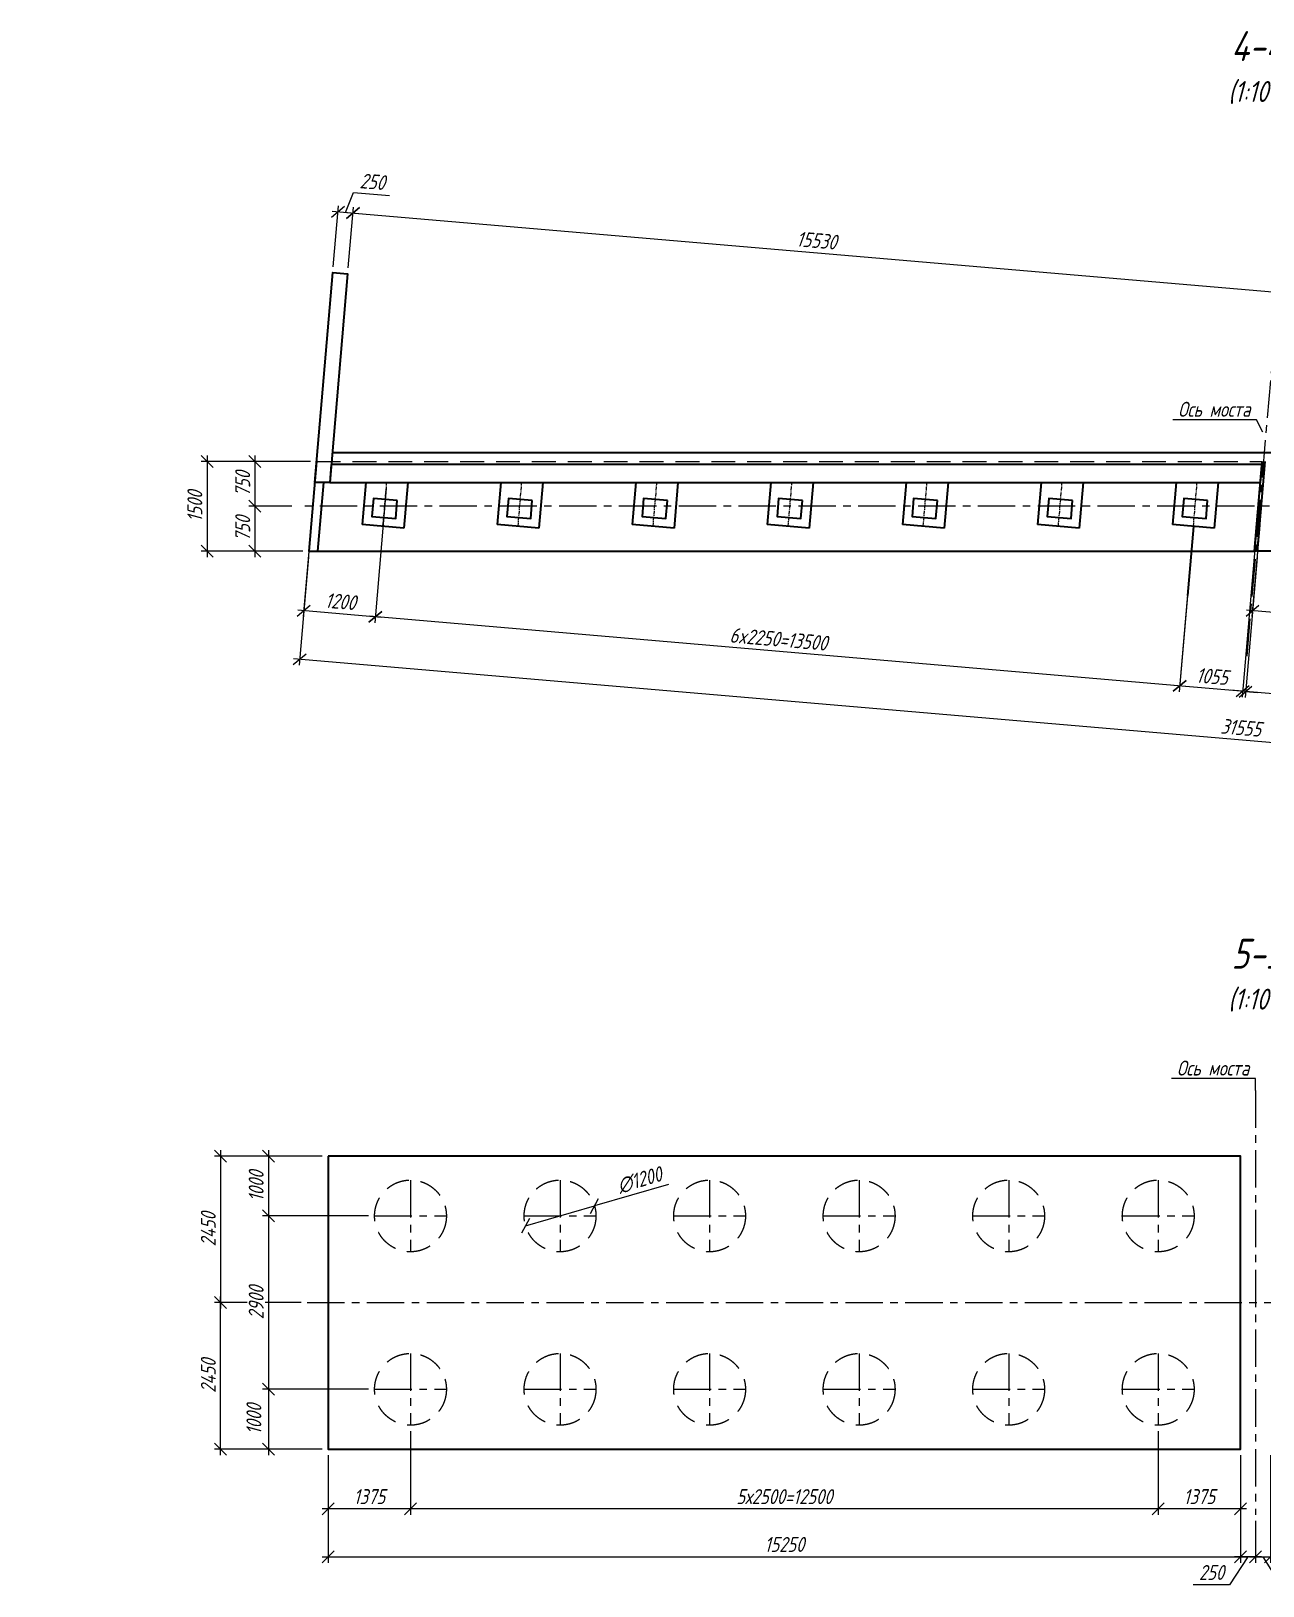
# Model space of a CAD drawing. Header units: millimetres. Extents: x 265754 to 14267433, y -6145605 to 2433772.
# Drawn here: x 7143272 to 7163864, y 786650 to 812656 of the extents above; entities that cross this region are included whole.
import ezdxf
from ezdxf import colors
from ezdxf.entities.mleader import LeaderData, LeaderLine
from ezdxf.math import Vec2, Vec3

# ---------------------------------------------------------------- set-up
doc = ezdxf.new("R2010")
doc.units = ezdxf.units.MM
doc.linetypes.add('осевая', pattern=[2, 1.25, -0.25, 0.25, -0.25])
doc.linetypes.add('Штриховая', pattern=[3, 2, -1])
for name, color, linetype, lineweight in [('1-Бетон', 106, 'Continuous', 35), ('ИС_Выноски', 3, 'Continuous', 18), ('ИС_Невид', 4, 'Штриховая', 18), ('ИС_ОПОР_Тон', 3, 'Continuous', 18), ('ИС_Основная', 7, 'Continuous', 35), ('ИС_Ось', 3, 'осевая', 18), ('ИС_Размер', 3, 'Continuous', 18), ('ИС_ТаБл', 5, 'Continuous', 35)]:
    doc.layers.add(name, color=color, linetype=linetype, lineweight=lineweight)
doc.styles.add('0', font='isocpeur.ttf', dxfattribs={"width": 0.8, "oblique": 15})
doc.styles.add('ISOCPEUR', font='isocpeur.ttf', dxfattribs={"width": 0.8, "oblique": 15, "height": 2.5})
doc.styles.add('М150', font='isocpeur.ttf', dxfattribs={"width": 0.8, "oblique": 15, "height": 375})
doc.dimstyles.new('М100', dxfattribs={"dimscale": 100, "dimtxt": 2.5, "dimasz": 2, "dimexe": 1, "dimexo": 1, "dimgap": 0.8, "dimtad": 1, "dimdec": 0, "dimzin": 0, "dimdsep": 46, "dimtxsty": '0', "dimblk": 'OBLIQUE', "dimcen": 0.09, "dimdle": 1, "dimclrd": 256, "dimclre": 256, "dimclrt": 256, "dimadec": 4, "dimazin": 0, "dimtfac": 1, "dimtdec": 0, "dimtmove": 1, "dimatfit": 2, "dimfxl": 1, "dimtolj": 1, "dimtzin": 0, "dimlwd": -1, "dimarcsym": 0})

# ---------------------------------------------------------------- blocks, each defined once
blk = doc.blocks.new('_OBLIQUE')
at = {"color": 0, "linetype": 'ByBlock', "lineweight": -2}
blk.add_line((0.5, 0.5), (-0.5, -0.5), dxfattribs=at)
blk = doc.blocks.new('*D1835')
at = {"layer": 'Defpoints', "color": 0, "transparency": 16777216}
for p in [(7148239, 793838), (7147239, 792838), (7149014, 792838)]:
    blk.add_point(p, dxfattribs=at)
at = {"layer": 'ИС_Размер', "lineweight": -2, "transparency": 16777216}
for p, q in [((7148139, 793838), (7147139, 793838)), ((7148914, 792838), (7147139, 792838))]:
    blk.add_line(p, q, dxfattribs=at)
at = {"layer": 'ИС_Размер', "transparency": 16777216}
blk.add_line((7147239, 793938), (7147239, 792738), dxfattribs=at)
at = {"layer": 'ИС_Размер', "transparency": 16777216, "xscale": 200, "yscale": 200, "zscale": 200}
for p, rotation in [((7147239, 793838), 90), ((7147239, 792838), 270)]:
    blk.add_blockref('_OBLIQUE', p, dxfattribs=dict(at, rotation=rotation))
at = {"layer": 'ИС_Размер', "transparency": 16777216, "insert": (7147034, 793338), "char_height": 250, "attachment_point": 5, "rotation": 90, "style": '0'}
blk.add_mtext('\\A1;1000', dxfattribs=at)
blk = doc.blocks.new('*D1836')
at = {"layer": 'Defpoints', "color": 0, "transparency": 16777216}
for p in [(7148239, 793838), (7146439, 791388), (7147886, 791388)]:
    blk.add_point(p, dxfattribs=at)
at = {"layer": 'ИС_Размер', "lineweight": -2, "transparency": 16777216}
for p, q in [((7148139, 793838), (7146339, 793838)), ((7147786, 791388), (7146339, 791388))]:
    blk.add_line(p, q, dxfattribs=at)
at = {"layer": 'ИС_Размер', "transparency": 16777216}
blk.add_line((7146439, 793938), (7146439, 791288), dxfattribs=at)
at = {"layer": 'ИС_Размер', "transparency": 16777216, "xscale": 200, "yscale": 200, "zscale": 200}
for p, rotation in [((7146439, 793838), 90), ((7146439, 791388), 270)]:
    blk.add_blockref('_OBLIQUE', p, dxfattribs=dict(at, rotation=rotation))
at = {"layer": 'ИС_Размер', "transparency": 16777216, "insert": (7146234, 792613), "char_height": 250, "attachment_point": 5, "rotation": 90, "style": '0'}
blk.add_mtext('\\A1;2450', dxfattribs=at)
blk = doc.blocks.new('*D1837')
at = {"layer": 'Defpoints', "color": 0, "transparency": 16777216}
for p in [(7149014, 792838), (7147239, 789938), (7149014, 789938)]:
    blk.add_point(p, dxfattribs=at)
at = {"layer": 'ИС_Размер', "lineweight": -2, "transparency": 16777216}
for p, q in [((7148914, 792838), (7147139, 792838)), ((7148914, 789938), (7147139, 789938))]:
    blk.add_line(p, q, dxfattribs=at)
at = {"layer": 'ИС_Размер', "transparency": 16777216}
blk.add_line((7147239, 792938), (7147239, 789838), dxfattribs=at)
at = {"layer": 'ИС_Размер', "transparency": 16777216, "xscale": 200, "yscale": 200, "zscale": 200}
for p, rotation in [((7147239, 792838), 90), ((7147239, 789938), 270)]:
    blk.add_blockref('_OBLIQUE', p, dxfattribs=dict(at, rotation=rotation))
at = {"layer": 'ИС_Размер', "transparency": 16777216, "insert": (7147034, 791388), "char_height": 250, "attachment_point": 5, "rotation": 90, "style": '0', "bg_fill": 3, "box_fill_scale": 1.1, "bg_fill_color": 256, "bg_fill_true_color": 13158600, "bg_fill_transparency": 0}
blk.add_mtext('\\A1;2900', dxfattribs=at)
blk = doc.blocks.new('*D1838')
at = {"layer": 'Defpoints', "color": 0, "transparency": 16777216}
for p in [(7149014, 789938), (7147239, 788938), (7148239, 788938)]:
    blk.add_point(p, dxfattribs=at)
at = {"layer": 'ИС_Размер', "lineweight": -2, "transparency": 16777216}
for p, q in [((7148914, 789938), (7147139, 789938)), ((7148139, 788938), (7147139, 788938))]:
    blk.add_line(p, q, dxfattribs=at)
at = {"layer": 'ИС_Размер', "transparency": 16777216}
blk.add_line((7147239, 790038), (7147239, 788838), dxfattribs=at)
at = {"layer": 'ИС_Размер', "transparency": 16777216, "xscale": 200, "yscale": 200, "zscale": 200}
for p, rotation in [((7147239, 789938), 90), ((7147239, 788938), 270)]:
    blk.add_blockref('_OBLIQUE', p, dxfattribs=dict(at, rotation=rotation))
at = {"layer": 'ИС_Размер', "transparency": 16777216, "insert": (7146996, 789438), "char_height": 250, "attachment_point": 5, "rotation": 90, "style": '0'}
blk.add_mtext('\\A1;1000', dxfattribs=at)
blk = doc.blocks.new('*D1839')
at = {"layer": 'Defpoints', "color": 0, "transparency": 16777216}
for p in [(7162114, 789338), (7163489, 788938), (7162114, 787938)]:
    blk.add_point(p, dxfattribs=at)
at = {"layer": 'ИС_Размер', "lineweight": -2, "transparency": 16777216}
for p, q in [((7162114, 789238), (7162114, 787838)), ((7163489, 788838), (7163489, 787838))]:
    blk.add_line(p, q, dxfattribs=at)
at = {"layer": 'ИС_Размер', "transparency": 16777216}
blk.add_line((7163589, 787938), (7162014, 787938), dxfattribs=at)
at = {"layer": 'ИС_Размер', "transparency": 16777216, "xscale": 200, "yscale": 200, "zscale": 200, "rotation": 180}
blk.add_blockref('_OBLIQUE', (7162114, 787938), dxfattribs=at)
at = {"layer": 'ИС_Размер', "transparency": 16777216, "xscale": 200, "yscale": 200, "zscale": 200}
blk.add_blockref('_OBLIQUE', (7163489, 787938), dxfattribs=at)
at = {"layer": 'ИС_Размер', "transparency": 16777216, "insert": (7162801, 788143), "char_height": 250, "attachment_point": 5, "style": '0'}
blk.add_mtext('\\A1;1375', dxfattribs=at)
blk = doc.blocks.new('*D1840')
at = {"layer": 'Defpoints', "color": 0, "transparency": 16777216}
for p in [(7149614, 789338), (7148239, 788938), (7148239, 787938)]:
    blk.add_point(p, dxfattribs=at)
at = {"layer": 'ИС_Размер', "lineweight": -2, "transparency": 16777216}
for p, q in [((7149614, 789238), (7149614, 787838)), ((7148239, 788838), (7148239, 787838))]:
    blk.add_line(p, q, dxfattribs=at)
at = {"layer": 'ИС_Размер', "transparency": 16777216}
blk.add_line((7149714, 787938), (7148139, 787938), dxfattribs=at)
at = {"layer": 'ИС_Размер', "transparency": 16777216, "xscale": 200, "yscale": 200, "zscale": 200, "rotation": 180}
blk.add_blockref('_OBLIQUE', (7148239, 787938), dxfattribs=at)
at = {"layer": 'ИС_Размер', "transparency": 16777216, "xscale": 200, "yscale": 200, "zscale": 200}
blk.add_blockref('_OBLIQUE', (7149614, 787938), dxfattribs=at)
at = {"layer": 'ИС_Размер', "transparency": 16777216, "insert": (7148926, 788143), "char_height": 250, "attachment_point": 5, "style": '0'}
blk.add_mtext('\\A1;1375', dxfattribs=at)
blk = doc.blocks.new('*D1841')
at = {"layer": 'Defpoints', "color": 0, "transparency": 16777216}
for p in [(7149614, 789338), (7162114, 789338), (7149614, 787938)]:
    blk.add_point(p, dxfattribs=at)
at = {"layer": 'ИС_Размер', "lineweight": -2, "transparency": 16777216}
for p, q in [((7149614, 789238), (7149614, 787838)), ((7162114, 789238), (7162114, 787838))]:
    blk.add_line(p, q, dxfattribs=at)
at = {"layer": 'ИС_Размер', "transparency": 16777216}
blk.add_line((7162214, 787938), (7149514, 787938), dxfattribs=at)
at = {"layer": 'ИС_Размер', "transparency": 16777216, "xscale": 200, "yscale": 200, "zscale": 200, "rotation": 180}
blk.add_blockref('_OBLIQUE', (7149614, 787938), dxfattribs=at)
at = {"layer": 'ИС_Размер', "transparency": 16777216, "xscale": 200, "yscale": 200, "zscale": 200}
blk.add_blockref('_OBLIQUE', (7162114, 787938), dxfattribs=at)
at = {"layer": 'ИС_Размер', "transparency": 16777216, "insert": (7155864, 788143), "char_height": 250, "width": 1839.25, "attachment_point": 5, "style": '0'}
blk.add_mtext('\\A1;5х2500=12500', dxfattribs=at)
blk = doc.blocks.new('*D1842')
at = {"layer": 'Defpoints', "color": 0, "transparency": 16777216}
for p in [(7148239, 788938), (7163489, 788938), (7163489, 787138)]:
    blk.add_point(p, dxfattribs=at)
at = {"layer": 'ИС_Размер', "lineweight": -2, "transparency": 16777216}
for p, q in [((7148239, 788838), (7148239, 787038)), ((7163489, 788838), (7163489, 787038))]:
    blk.add_line(p, q, dxfattribs=at)
at = {"layer": 'ИС_Размер', "transparency": 16777216}
blk.add_line((7148139, 787138), (7163589, 787138), dxfattribs=at)
at = {"layer": 'ИС_Размер', "transparency": 16777216, "xscale": 200, "yscale": 200, "zscale": 200, "rotation": 180}
blk.add_blockref('_OBLIQUE', (7148239, 787138), dxfattribs=at)
at = {"layer": 'ИС_Размер', "transparency": 16777216, "xscale": 200, "yscale": 200, "zscale": 200}
blk.add_blockref('_OBLIQUE', (7163489, 787138), dxfattribs=at)
at = {"layer": 'ИС_Размер', "transparency": 16777216, "insert": (7155864, 787343), "char_height": 250, "attachment_point": 5, "style": '0'}
blk.add_mtext('\\A1;15250', dxfattribs=at)
blk = doc.blocks.new('*D1843')
at = {"layer": 'Defpoints', "color": 0, "transparency": 16777216}
for p in [(7163489, 788938), (7163739, 787838), (7163489, 787138)]:
    blk.add_point(p, dxfattribs=at)
at = {"layer": 'ИС_Размер', "lineweight": -2, "transparency": 16777216}
for p, q in [((7163489, 788838), (7163489, 787038)), ((7163739, 787738), (7163739, 787038))]:
    blk.add_line(p, q, dxfattribs=at)
at = {"layer": 'ИС_Размер', "transparency": 16777216}
for p, q in [((7163614, 787138), (7163308, 786669)), ((7163839, 787138), (7163389, 787138)), ((7163308, 786669), (7162701, 786669))]:
    blk.add_line(p, q, dxfattribs=at)
at = {"layer": 'ИС_Размер', "transparency": 16777216, "xscale": 200, "yscale": 200, "zscale": 200}
for p, rotation in [((7163489, 787138), 179.9999999332989), ((7163739, 787138), 359.999999933299)]:
    blk.add_blockref('_OBLIQUE', p, dxfattribs=dict(at, rotation=rotation))
at = {"layer": 'ИС_Размер', "transparency": 16777216, "insert": (7163005, 786874), "char_height": 250, "attachment_point": 5, "rotation": 360, "style": '0'}
blk.add_mtext('\\A1;250', dxfattribs=at)
blk = doc.blocks.new('_None')
blk = doc.blocks.new('*D1845')
at = {"layer": 'Defpoints', "color": 0, "transparency": 16777216}
for p in [(7148044, 805458), (7147014, 804708), (7147730, 804708)]:
    blk.add_point(p, dxfattribs=at)
at = {"layer": 'ИС_Размер', "lineweight": -2, "transparency": 16777216}
for p, q in [((7147944, 805458), (7146914, 805458)), ((7147630, 804708), (7146914, 804708))]:
    blk.add_line(p, q, dxfattribs=at)
at = {"layer": 'ИС_Размер', "transparency": 16777216}
blk.add_line((7147014, 805558), (7147014, 804608), dxfattribs=at)
at = {"layer": 'ИС_Размер', "transparency": 16777216, "xscale": 200, "yscale": 200, "zscale": 200}
for p, rotation in [((7147014, 805458), 90), ((7147014, 804708), 270)]:
    blk.add_blockref('_OBLIQUE', p, dxfattribs=dict(at, rotation=rotation))
at = {"layer": 'ИС_Размер', "transparency": 16777216, "insert": (7146809, 805083), "char_height": 250, "attachment_point": 5, "rotation": 90, "style": '0'}
blk.add_mtext('\\A1;750', dxfattribs=at)
blk = doc.blocks.new('*D1846')
at = {"layer": 'Defpoints', "color": 0, "transparency": 16777216}
for p in [(7147730, 804708), (7147014, 803958), (7147916, 803958)]:
    blk.add_point(p, dxfattribs=at)
at = {"layer": 'ИС_Размер', "lineweight": -2, "transparency": 16777216}
for p, q in [((7147630, 804708), (7146914, 804708)), ((7147816, 803958), (7146914, 803958))]:
    blk.add_line(p, q, dxfattribs=at)
at = {"layer": 'ИС_Размер', "transparency": 16777216}
blk.add_line((7147014, 804808), (7147014, 803858), dxfattribs=at)
at = {"layer": 'ИС_Размер', "transparency": 16777216, "xscale": 200, "yscale": 200, "zscale": 200}
for p, rotation in [((7147014, 804708), 90), ((7147014, 803958), 270)]:
    blk.add_blockref('_OBLIQUE', p, dxfattribs=dict(at, rotation=rotation))
at = {"layer": 'ИС_Размер', "transparency": 16777216, "insert": (7146809, 804333), "char_height": 250, "attachment_point": 5, "rotation": 90, "style": '0'}
blk.add_mtext('\\A1;750', dxfattribs=at)
blk = doc.blocks.new('*D1847')
at = {"layer": 'Defpoints', "color": 0, "transparency": 16777216}
for p in [(7148044, 805458), (7146214, 803958), (7147916, 803958)]:
    blk.add_point(p, dxfattribs=at)
at = {"layer": 'ИС_Размер', "lineweight": -2, "transparency": 16777216}
for p, q in [((7147944, 805458), (7146114, 805458)), ((7147816, 803958), (7146114, 803958))]:
    blk.add_line(p, q, dxfattribs=at)
at = {"layer": 'ИС_Размер', "transparency": 16777216}
blk.add_line((7146214, 805558), (7146214, 803858), dxfattribs=at)
at = {"layer": 'ИС_Размер', "transparency": 16777216, "xscale": 200, "yscale": 200, "zscale": 200}
for p, rotation in [((7146214, 805458), 90), ((7146214, 803958), 270)]:
    blk.add_blockref('_OBLIQUE', p, dxfattribs=dict(at, rotation=rotation))
at = {"layer": 'ИС_Размер', "transparency": 16777216, "insert": (7146009, 804708), "char_height": 250, "attachment_point": 5, "rotation": 90, "style": '0'}
blk.add_mtext('\\A1;1500', dxfattribs=at)
blk = doc.blocks.new('*U1965')
at = {"layer": '1-Бетон', "color": 5}
for points in [[(-321, 382), (-382, -322)], [(-321, 382), (-382, -322)], [(382, 382), (316, -382)], [(382, 382), (316, -382)], [(205, 79), (-194, 113), (-219, -186), (179, -220), (205, 79)], [(205, 79), (-194, 113), (-219, -186), (179, -220), (205, 79)], [(316, -382), (-382, -322)], [(316, -382), (-382, -322)]]:
    blk.add_lwpolyline(points, dxfattribs=at)
at = {"layer": 'ИС_Ось', "ltscale": 50}
blk.add_line((-33, -352), (30, 382), dxfattribs=at)
blk = doc.blocks.new('*U1966')
at = {"layer": '1-Бетон', "color": 0, "linetype": 'ByBlock', "lineweight": -2, "transparency": 16777216}
for p in [(0, 0), (2258, 0), (4516, 0), (6774, 0), (9032, 0), (11290, 0), (13548, 0), (15806, 0), (18064, 0), (20322, 0), (22580, 0), (24838, 0), (27096, 0), (29354, 0)]:
    blk.add_blockref('*U1965', p, dxfattribs=at)
blk = doc.blocks.new('*D1968')
at = {"layer": 'Defpoints', "color": 0, "transparency": 16777216}
for p in [(7148023, 805209), (7149217, 805106), (7147830, 802962)]:
    blk.add_point(p, dxfattribs=at)
at = {"layer": 'ИС_Размер', "lineweight": -2, "transparency": 16777216}
for p, q in [((7148014, 805109), (7147821, 802862)), ((7149209, 805007), (7149016, 802759))]:
    blk.add_line(p, q, dxfattribs=at)
at = {"layer": 'ИС_Размер', "transparency": 16777216}
blk.add_line((7149124, 802850), (7147730, 802970), dxfattribs=at)
at = {"layer": 'ИС_Размер', "transparency": 16777216, "xscale": 200, "yscale": 200, "zscale": 200}
for p, rotation in [((7147830, 802962), 175.0899200787412), ((7149024, 802859), 355.0899200787412)]:
    blk.add_blockref('_OBLIQUE', p, dxfattribs=dict(at, rotation=rotation))
at = {"layer": 'ИС_Размер', "transparency": 16777216, "insert": (7148445, 803115), "char_height": 250, "attachment_point": 5, "rotation": 355.0899, "style": '0'}
blk.add_mtext('\\A1;1200', dxfattribs=at)
blk = doc.blocks.new('*D1969')
at = {"layer": 'Defpoints', "color": 0, "transparency": 16777216}
for p in [(7149217, 805106), (7162666, 803951), (7149024, 802859)]:
    blk.add_point(p, dxfattribs=at)
at = {"layer": 'ИС_Размер', "lineweight": -2, "transparency": 16777216}
for p, q in [((7149209, 805007), (7149016, 802759)), ((7162658, 803851), (7162465, 801604))]:
    blk.add_line(p, q, dxfattribs=at)
at = {"layer": 'ИС_Размер', "transparency": 16777216}
blk.add_line((7162573, 801695), (7148925, 802868), dxfattribs=at)
at = {"layer": 'ИС_Размер', "transparency": 16777216, "xscale": 200, "yscale": 200, "zscale": 200}
for p, rotation in [((7149024, 802859), 175.0899200419391), ((7162473, 801704), 355.0899200419391)]:
    blk.add_blockref('_OBLIQUE', p, dxfattribs=dict(at, rotation=rotation))
at = {"layer": 'ИС_Размер', "transparency": 16777216, "insert": (7155766, 802486), "char_height": 250, "attachment_point": 5, "rotation": 355.0899, "style": '0'}
blk.add_mtext('\\A1;6x2250=13500', dxfattribs=at)
blk = doc.blocks.new('*D1970')
at = {"layer": 'Defpoints', "color": 0, "transparency": 16777216}
for p in [(7162702, 804372), (7163753, 804282), (7162473, 801704)]:
    blk.add_point(p, dxfattribs=at)
at = {"layer": 'ИС_Размер', "lineweight": -2, "transparency": 16777216}
for p, q in [((7162694, 804272), (7162465, 801604)), ((7163744, 804182), (7163515, 801514))]:
    blk.add_line(p, q, dxfattribs=at)
at = {"layer": 'ИС_Размер', "transparency": 16777216}
blk.add_line((7163623, 801605), (7162374, 801712), dxfattribs=at)
at = {"layer": 'ИС_Размер', "transparency": 16777216, "xscale": 200, "yscale": 200, "zscale": 200}
for p, rotation in [((7162473, 801704), 175.0899201286122), ((7163524, 801613), 355.0899201286122)]:
    blk.add_blockref('_OBLIQUE', p, dxfattribs=dict(at, rotation=rotation))
at = {"layer": 'ИС_Размер', "transparency": 16777216, "insert": (7163016, 801863), "char_height": 250, "attachment_point": 5, "rotation": 355.0899, "style": '0'}
blk.add_mtext('\\A1;1055', dxfattribs=at)
blk = doc.blocks.new('*D1971')
at = {"layer": 'Defpoints', "color": 0, "transparency": 16777216}
for p in [(7163821, 804492), (7164962, 804394), (7163690, 802962)]:
    blk.add_point(p, dxfattribs=at)
at = {"layer": 'ИС_Размер', "lineweight": -2, "transparency": 16777216}
for p, q in [((7163813, 804393), (7163681, 802862)), ((7164954, 804295), (7164822, 802764))]:
    blk.add_line(p, q, dxfattribs=at)
at = {"layer": 'ИС_Размер', "transparency": 16777216}
blk.add_line((7164930, 802855), (7163590, 802970), dxfattribs=at)
at = {"layer": 'ИС_Размер', "transparency": 16777216, "xscale": 200, "yscale": 200, "zscale": 200}
for p, rotation in [((7163690, 802962), 175.0899200786929), ((7164831, 802864), 355.0899200786928)]:
    blk.add_blockref('_OBLIQUE', p, dxfattribs=dict(at, rotation=rotation))
at = {"layer": 'ИС_Размер', "transparency": 16777216, "insert": (7164278, 803117), "char_height": 250, "attachment_point": 5, "rotation": 355.0899, "style": '0'}
blk.add_mtext('\\A1;1145', dxfattribs=at)
blk = doc.blocks.new('*D1974')
at = {"layer": 'Defpoints', "color": 0, "transparency": 16777216}
for p in [(7163725, 803957), (7163775, 803953), (7163524, 801613)]:
    blk.add_point(p, dxfattribs=at)
at = {"layer": 'ИС_Размер', "lineweight": -2, "transparency": 16777216}
for p, q in [((7163716, 803857), (7163515, 801514)), ((7163766, 803853), (7163565, 801510))]:
    blk.add_line(p, q, dxfattribs=at)
at = {"layer": 'ИС_Размер', "transparency": 16777216}
for p, q in [((7163524, 801613), (7163324, 801631)), ((7163573, 801609), (7163524, 801613)), ((7163573, 801609), (7163524, 801613)), ((7163573, 801609), (7163773, 801592)), ((7164445, 801534), (7163573, 801609))]:
    blk.add_line(p, q, dxfattribs=at)
at = {"layer": 'ИС_Размер', "transparency": 16777216, "xscale": 200, "yscale": 200, "zscale": 200}
for p, rotation in [((7163524, 801613), 355.0899200502725), ((7163573, 801609), 175.0899200502725)]:
    blk.add_blockref('_OBLIQUE', p, dxfattribs=dict(at, rotation=rotation))
at = {"layer": 'ИС_Размер', "transparency": 16777216, "insert": (7164230, 801759), "char_height": 250, "attachment_point": 5, "rotation": 355.0899, "style": '0'}
blk.add_mtext('\\A1;50', dxfattribs=at)
blk = doc.blocks.new('*D1975')
at = {"layer": 'Defpoints', "color": 0, "transparency": 16777216}
for p in [(7148651, 809613), (7148315, 808616), (7148563, 808595)]:
    blk.add_point(p, dxfattribs=at)
at = {"layer": 'ИС_Размер', "transparency": 16777216}
for p, q in [((7148527, 809624), (7148660, 809959)), ((7148660, 809959), (7149264, 809907)), ((7148303, 809643), (7148751, 809605))]:
    blk.add_line(p, q, dxfattribs=at)
at = {"layer": 'ИС_Размер', "lineweight": -2, "transparency": 16777216}
for p, q in [((7148324, 808716), (7148411, 809734)), ((7148572, 808695), (7148660, 809713))]:
    blk.add_line(p, q, dxfattribs=at)
at = {"layer": 'ИС_Размер', "transparency": 16777216, "xscale": 200, "yscale": 200, "zscale": 200}
for p, rotation in [((7148403, 809635), 175.089920078766), ((7148651, 809613), 355.089920078766)]:
    blk.add_blockref('_OBLIQUE', p, dxfattribs=dict(at, rotation=rotation))
at = {"layer": 'ИС_Размер', "transparency": 16777216, "insert": (7148979, 810137), "char_height": 250, "attachment_point": 5, "rotation": 355.0899, "style": '0'}
blk.add_mtext('\\A1;250', dxfattribs=at)
blk = doc.blocks.new('*D1976')
at = {"layer": 'Defpoints', "color": 0, "transparency": 16777216}
for p in [(7148563, 808595), (7164122, 808284), (7164034, 807266)]:
    blk.add_point(p, dxfattribs=at)
at = {"layer": 'ИС_Размер', "transparency": 16777216}
blk.add_line((7148551, 809622), (7164221, 808276), dxfattribs=at)
at = {"layer": 'ИС_Размер', "lineweight": -2, "transparency": 16777216}
for p, q in [((7148572, 808695), (7148660, 809713)), ((7164043, 807366), (7164130, 808384))]:
    blk.add_line(p, q, dxfattribs=at)
at = {"layer": 'ИС_Размер', "transparency": 16777216, "xscale": 200, "yscale": 200, "zscale": 200}
for p, rotation in [((7148651, 809613), 175.089920080009), ((7164122, 808284), 355.089920080009)]:
    blk.add_blockref('_OBLIQUE', p, dxfattribs=dict(at, rotation=rotation))
at = {"layer": 'ИС_Размер', "transparency": 16777216, "insert": (7156404, 809153), "char_height": 250, "attachment_point": 5, "rotation": 355.0899, "style": '0'}
blk.add_mtext('\\A1;15530', dxfattribs=at)
blk = doc.blocks.new('*D1979')
at = {"layer": 'Defpoints', "color": 0, "transparency": 16777216}
for p in [(7147915, 803958), (7147760, 802150), (7179354, 801257)]:
    blk.add_point(p, dxfattribs=at)
at = {"layer": 'ИС_Размер', "lineweight": -2, "transparency": 16777216}
for p, q in [((7147907, 803858), (7147751, 802051)), ((7179345, 801157), (7179190, 799350))]:
    blk.add_line(p, q, dxfattribs=at)
at = {"layer": 'ИС_Размер', "transparency": 16777216}
blk.add_line((7179298, 799441), (7147660, 802159), dxfattribs=at)
at = {"layer": 'ИС_Размер', "transparency": 16777216, "xscale": 200, "yscale": 200, "zscale": 200}
for p, rotation in [((7147760, 802150), 175.0899200629651), ((7179199, 799449), 355.0899200629651)]:
    blk.add_blockref('_OBLIQUE', p, dxfattribs=dict(at, rotation=rotation))
at = {"layer": 'ИС_Размер', "transparency": 16777216, "insert": (7163497, 801004), "char_height": 250, "attachment_point": 5, "rotation": 355.0899, "style": '0'}
blk.add_mtext('\\A1;31555', dxfattribs=at)
blk = doc.blocks.new('*D1985')
at = {"layer": 'Defpoints', "color": 0, "transparency": 16777216}
for p in [(7163989, 788938), (7163739, 787838), (7163989, 787138)]:
    blk.add_point(p, dxfattribs=at)
at = {"layer": 'ИС_Размер', "lineweight": -2, "transparency": 16777216}
for p, q in [((7163989, 788838), (7163989, 787038)), ((7163739, 787738), (7163739, 787038))]:
    blk.add_line(p, q, dxfattribs=at)
at = {"layer": 'ИС_Размер', "transparency": 16777216}
for p, q in [((7163639, 787138), (7164089, 787138)), ((7163864, 787138), (7164169, 786650)), ((7164169, 786650), (7164776, 786650))]:
    blk.add_line(p, q, dxfattribs=at)
at = {"layer": 'ИС_Размер', "transparency": 16777216, "xscale": 200, "yscale": 200, "zscale": 200, "rotation": 180}
blk.add_blockref('_OBLIQUE', (7163739, 787138), dxfattribs=at)
at = {"layer": 'ИС_Размер', "transparency": 16777216, "xscale": 200, "yscale": 200, "zscale": 200}
blk.add_blockref('_OBLIQUE', (7163989, 787138), dxfattribs=at)
at = {"layer": 'ИС_Размер', "transparency": 16777216, "insert": (7164473, 786855), "char_height": 250, "attachment_point": 5, "style": '0'}
blk.add_mtext('\\A1;250', dxfattribs=at)
blk = doc.blocks.new('*D1986')
at = {"layer": 'Defpoints', "color": 0, "transparency": 16777216}
for p in [(7146439, 791388), (7147886, 791388), (7148239, 788938)]:
    blk.add_point(p, dxfattribs=at)
at = {"layer": 'ИС_Размер', "transparency": 16777216}
blk.add_line((7146439, 788838), (7146439, 791488), dxfattribs=at)
at = {"layer": 'ИС_Размер', "lineweight": -2, "transparency": 16777216}
for p, q in [((7147786, 791388), (7146339, 791388)), ((7148139, 788938), (7146339, 788938))]:
    blk.add_line(p, q, dxfattribs=at)
at = {"layer": 'ИС_Размер', "transparency": 16777216, "xscale": 200, "yscale": 200, "zscale": 200}
for p, rotation in [((7146439, 791388), 90), ((7146439, 788938), 270)]:
    blk.add_blockref('_OBLIQUE', p, dxfattribs=dict(at, rotation=rotation))
at = {"layer": 'ИС_Размер', "transparency": 16777216, "insert": (7146234, 790163), "char_height": 250, "attachment_point": 5, "rotation": 90, "style": '0'}
blk.add_mtext('\\A1;2450', dxfattribs=at)
blk = doc.blocks.new('*U2060')
at = {"layer": 'ИС_Невид', "ltscale": 200}
blk.add_circle((0, 0), 600, dxfattribs=at)
blk = doc.blocks.new('*U2061')
at = {"layer": 'ИС_ОПОР_Тон', "color": 0, "linetype": 'ByBlock', "lineweight": -2, "transparency": 16777216}
for p in [(0, 0), (2500, 0), (5000, 0), (7500, 0), (10000, 0), (12500, 0), (0, -2900), (2500, -2900), (5000, -2900), (7500, -2900), (10000, -2900), (12500, -2900)]:
    blk.add_blockref('*U2060', p, dxfattribs=at)
blk = doc.blocks.new('*U2062')
at = {"layer": 'ИС_Ось', "color": 1, "ltscale": 500}
for points in [[(0, 600), (0, -600)], [(-600, 0), (600, 0)]]:
    blk.add_lwpolyline(points, dxfattribs=at)
blk = doc.blocks.new('*U2063')
at = {"layer": 'ИС_ОПОР_Тон', "color": 0, "linetype": 'ByBlock', "lineweight": -2, "transparency": 16777216}
for p in [(0, 0), (2500, 0), (5000, 0), (7500, 0), (10000, 0), (12500, 0), (0, -2900), (2500, -2900), (5000, -2900), (7500, -2900), (10000, -2900), (12500, -2900)]:
    blk.add_blockref('*U2062', p, dxfattribs=at)
blk = doc.blocks.new('*D2074')
at = {"layer": 'Defpoints', "color": 0, "transparency": 16777216}
for p in [(7152690, 793005), (7151538, 792671)]:
    blk.add_point(p, dxfattribs=at)
at = {"layer": 'ИС_Размер', "transparency": 16777216}
for p in [(7153927, 793363), (7151538, 792671)]:
    blk.add_line(p, (7152690, 793005), dxfattribs=at)
at = {"layer": 'ИС_Размер', "transparency": 16777216, "xscale": 200, "yscale": 200, "zscale": 200}
for p, rotation in [((7152690, 793005), 196.1440406203603), ((7151538, 792671), 16.14404062036028)]:
    blk.add_blockref('_OBLIQUE', p, dxfattribs=dict(at, rotation=rotation))
at = {"layer": 'ИС_Размер', "transparency": 16777216, "insert": (7153444, 793436), "char_height": 250, "attachment_point": 5, "rotation": 16.144, "style": '0'}
blk.add_mtext('\\A1;∅1200', dxfattribs=at)
blk = doc.blocks.new('*D2075')
at = {"layer": 'Defpoints', "color": 0, "transparency": 16777216}
for p in [(7152690, 793005), (7151538, 792671)]:
    blk.add_point(p, dxfattribs=at)
at = {"layer": 'ИС_Размер', "transparency": 16777216}
for p in [(7153927, 793363), (7151538, 792671)]:
    blk.add_line(p, (7152690, 793005), dxfattribs=at)
at = {"layer": 'ИС_Размер', "transparency": 16777216, "xscale": 200, "yscale": 200, "zscale": 200}
for p, rotation in [((7152690, 793005), 196.1440406203035), ((7151538, 792671), 16.14404062030353)]:
    blk.add_blockref('_OBLIQUE', p, dxfattribs=dict(at, rotation=rotation))
at = {"layer": 'ИС_Размер', "transparency": 16777216, "insert": (7153444, 793436), "char_height": 250, "attachment_point": 5, "rotation": 16.144, "style": '0'}
blk.add_mtext('\\A1;∅1200', dxfattribs=at)
blk = doc.blocks.new('*D2076')
at = {"layer": 'Defpoints', "color": 0, "transparency": 16777216}
for p in [(7152690, 793005), (7151538, 792671)]:
    blk.add_point(p, dxfattribs=at)
at = {"layer": 'ИС_Размер', "transparency": 16777216}
for p in [(7153927, 793363), (7151538, 792671)]:
    blk.add_line(p, (7152690, 793005), dxfattribs=at)
at = {"layer": 'ИС_Размер', "transparency": 16777216, "xscale": 200, "yscale": 200, "zscale": 200}
for p, rotation in [((7152690, 793005), 196.1440406203546), ((7151538, 792671), 16.14404062035461)]:
    blk.add_blockref('_OBLIQUE', p, dxfattribs=dict(at, rotation=rotation))
at = {"layer": 'ИС_Размер', "transparency": 16777216, "insert": (7153444, 793436), "char_height": 250, "attachment_point": 5, "rotation": 16.144, "style": '0'}
blk.add_mtext('\\A1;∅1200', dxfattribs=at)
blk = doc.blocks.new('*D2077')
at = {"layer": 'Defpoints', "color": 0, "transparency": 16777216}
for p in [(7152690, 793005), (7151538, 792671)]:
    blk.add_point(p, dxfattribs=at)
at = {"layer": 'ИС_Размер', "transparency": 16777216}
for p in [(7153927, 793363), (7151538, 792671)]:
    blk.add_line(p, (7152690, 793005), dxfattribs=at)
at = {"layer": 'ИС_Размер', "transparency": 16777216, "xscale": 200, "yscale": 200, "zscale": 200}
for p, rotation in [((7152690, 793005), 196.1440406202889), ((7151538, 792671), 16.1440406202889)]:
    blk.add_blockref('_OBLIQUE', p, dxfattribs=dict(at, rotation=rotation))
at = {"layer": 'ИС_Размер', "transparency": 16777216, "insert": (7153444, 793436), "char_height": 250, "attachment_point": 5, "rotation": 16.144, "style": '0'}
blk.add_mtext('\\A1;∅1200', dxfattribs=at)
blk = doc.blocks.new('*D2078')
at = {"layer": 'Defpoints', "color": 0, "transparency": 16777216}
for p in [(7152690, 793005), (7151538, 792671)]:
    blk.add_point(p, dxfattribs=at)
at = {"layer": 'ИС_Размер', "transparency": 16777216}
for p in [(7153927, 793363), (7151538, 792671)]:
    blk.add_line(p, (7152690, 793005), dxfattribs=at)
at = {"layer": 'ИС_Размер', "transparency": 16777216, "xscale": 200, "yscale": 200, "zscale": 200}
for p, rotation in [((7152690, 793005), 196.1440406203439), ((7151538, 792671), 16.14404062034398)]:
    blk.add_blockref('_OBLIQUE', p, dxfattribs=dict(at, rotation=rotation))
at = {"layer": 'ИС_Размер', "transparency": 16777216, "insert": (7153444, 793436), "char_height": 250, "attachment_point": 5, "rotation": 16.144, "style": '0'}
blk.add_mtext('\\A1;∅1200', dxfattribs=at)

msp = doc.modelspace()

# ---------------------------------------------------------------- linework, layer by layer
at = {"layer": '1-Бетон'}
for p, q in [((7148306.8369, 805607.9084), (7179477.6017, 805607.9084)), ((7162702.3918, 804371.8127), (7162603.1388, 803216.4649))]:
    msp.add_line(p, q, dxfattribs=at)
for points in [[(7148263.8832, 805107.9084), (7148013.8832, 805107.9084), (7148315.2874, 808616.3838), (7148563.4559, 808595.0643), (7148263.8832, 805107.9084)], [(7148043.9508, 805457.9084), (7147915.0896, 803957.9084), (7163724.9975, 803957.9084), (7163853.8587, 805457.9084)], [(7179714.7155, 805457.9084), (7179585.8543, 803957.9084), (7163775.1817, 803957.9084), (7163904.0429, 805457.9084)], [(7148289.6554, 805407.9084), (7148263.8832, 805107.9084), (7163823.7911, 805107.9084), (7163849.5633, 805407.9084), (7148289.6554, 805407.9084)], [(7148065.816, 803957.9084), (7148163.8832, 805107.9084), (7148013.8832, 805107.9084)]]:
    msp.add_lwpolyline(points, dxfattribs=at)
at = {"layer": 'ИС_Невид', "ltscale": 200}
msp.add_line((7148043.9508, 805457.9084), (7163853.8587, 805457.9084), dxfattribs=at)
at = {"layer": 'ИС_Основная'}
msp.add_lwpolyline([(7148238.8832, 793838.02), (7148238.8832, 788938.02), (7163488.8832, 788938.02), (7163488.8832, 793838.02), (7148238.8832, 793838.02)], dxfattribs=at)
at = {"layer": 'ИС_Ось', "ltscale": 500}
for p, q in [((7163599.3462, 802203.19), (7164068.3013, 807662.0297)), ((7179723.8832, 804707.9084), (7147729.5202, 804707.9084)), ((7163738.8832, 794938.02), (7163738.8832, 787838.02)), ((7147885.6291, 791388.02), (7179798.4999, 791388.02))]:
    msp.add_line(p, q, dxfattribs=at)

# ---------------------------------------------------------------- block references
at = {"layer": '1-Бетон'}
msp.add_blockref('*U1966', (7149187.2235, 804724.0312), dxfattribs=at)

# ---------------------------------------------------------------- texts
at = {"layer": 'ИС_ТаБл', "color": 1, "char_height": 1000, "attachment_point": 5, "style": 'М150'}
for s, insert in [('{\\H0.7x;\\P\\H0.71429x;4-4\\P\\pxsm1;\\H0.7x;(1:100)}', (7163765.2641, 812629.2678, 103864.599)), ('{\\H0.7x;\\P\\pxsm1;\\H0.71429x;5-5\\P\\H0.7x;(1:100)}', (7163765.2641, 797447.8957, 103864.599))]:
    msp.add_mtext(s, dxfattribs=dict(at, insert=insert))

# ---------------------------------------------------------------- dimensions: what is measured, and where the dimension line sits
at = {"layer": 'ИС_Размер'}
for p1, p2, distance, picture, middle in [((7148315.2874, 808616.3838), (7148563.4559, 808595.0643), 1022.1513, '*D1975', (7148756.7622, 810156.3998)), ((7148563.4559, 808595.0643), (7164034.2798, 807266.005), 1022.1513, '*D1976', (7156403.9024, 809153.1827)), ((7149217.4783, 805106.1672), (7148022.5523, 805208.8202), 2255.4267, '*D1968', (7148444.5147, 803114.5915)), ((7164962.31, 804394.1415), (7163821.0797, 804492.1817), 1536.2411, '*D1971', (7164277.751, 803116.8058)), ((7163752.8029, 804281.5745), (7162702.3918, 804371.8127), 2677.9706, '*D1970', (7163015.9303, 801862.7982)), ((7179353.8335, 801257.0856), (7147915.0896, 803957.9084), 1814.4305, '*D1979', (7163496.7068, 801003.9727))]:
    dim = msp.add_aligned_dim(p1=p1, p2=p2, distance=distance, dimstyle='М100', override={"dimrnd": 5}, dxfattribs=at)
    dim.commit()
    dim.dimension.update_dxf_attribs({"geometry": picture, "text_midpoint": middle})
for base, p1, p2, angle, picture, middle in [((7146213.8832, 803957.9084), (7148043.9508, 805457.9084), (7147915.816, 803957.9084), 90, '*D1847', (7146008.8832, 804707.9084)), ((7147013.8832, 804707.9084), (7148043.9508, 805457.9084), (7147729.5202, 804707.9084), 90, '*D1845', (7146808.8832, 805082.9084)), ((7147013.8832, 803957.9084), (7147729.5202, 804707.9084), (7147915.816, 803957.9084), 90, '*D1846', (7146808.8832, 804332.9084)), ((7146438.8832, 791388.02), (7148238.8832, 793838.02), (7147885.6291, 791388.02), 90, '*D1836', (7146233.8832, 792613.02)), ((7146438.8832, 791388.02), (7148238.8832, 788938.02), (7147885.6291, 791388.02), 270, '*D1986', (7146233.8832, 790163.02)), ((7163488.8832, 787138.02), (7148238.8832, 788938.02), (7163488.8832, 788938.02), 359.99999993, '*D1842', (7155863.8832, 787343.02))]:
    dim = msp.add_linear_dim(base=base, p1=p1, p2=p2, angle=angle, dimstyle='М100', dxfattribs=at)
    dim.commit()
    dim.dimension.update_dxf_attribs({"geometry": picture, "text_midpoint": middle})
dim = msp.add_aligned_dim(p1=(7162666.2253, 803950.8194), p2=(7149217.4783, 805106.1672), distance=2255.4267, text='6x2250=<>', dimstyle='М100', override={"dimrnd": 5}, dxfattribs=at)
dim.commit()
dim.dimension.update_dxf_attribs({"geometry": '*D1969', "text_midpoint": (7155766.3512, 802485.5911)})
dim = msp.add_linear_dim(base=(7163523.5894, 801613.4314), p1=(7163774.7422, 803952.7925), p2=(7163724.9257, 803957.0721), angle=175.08992005, dimstyle='М100', override={"dimrnd": 5}, dxfattribs=at)
dim.commit()
dim.dimension.update_dxf_attribs({"geometry": '*D1974', "text_midpoint": (7164213.9921, 801574.7562), "dimtype": 161})
for base, p1, p2, angle, picture, middle in [((7147238.8832, 792837.854), (7148238.8745, 793838.02), (7149014.0492, 792837.854), 90, '*D1835', (7147238.8832, 793337.937)), ((7147238.8832, 788938.02), (7149014.0492, 789937.854), (7148238.8832, 788938.02), 90, '*D1838', (7147200.8832, 789437.937)), ((7148238.7118, 787938.02), (7149614.0492, 789337.854), (7148238.7118, 788938.02), 180, '*D1840', (7148926.3805, 787938.02)), ((7162114.0492, 787938.02), (7163488.8832, 788938.0199), (7162114.0492, 789337.854), 180, '*D1839', (7162801.4662, 787938.02)), ((7163488.8832, 787138.02), (7163738.8832, 787838.02), (7163488.8832, 788938.02), 179.99999993, '*D1843', (7163228.3225, 786668.9912)), ((7163988.8832, 787138.02), (7163738.8832, 787838.02), (7163988.8832, 788938.02), 0.00000007, '*D1985', (7164249.4439, 786649.5862))]:
    dim = msp.add_linear_dim(base=base, p1=p1, p2=p2, angle=angle, dimstyle='М100', dxfattribs=at)
    dim.commit()
    dim.dimension.update_dxf_attribs({"geometry": picture, "text_midpoint": middle, "dimtype": 160})
for picture in ['*D2074', '*D2075', '*D2076', '*D2077', '*D2078']:
    dim = msp.add_diameter_dim_2p(p1=(7151537.7098, 792671.0222), p2=(7152690.3886, 793004.6859), dimstyle='М100', dxfattribs=at)
    dim.commit()
    dim.dimension.update_dxf_attribs({"geometry": picture, "text_midpoint": (7153443.6188, 793436.1379)})
dim = msp.add_linear_dim(base=(7149614.0492, 787938.02), p1=(7162114.0492, 789337.854), p2=(7149614.0492, 789337.854), angle=180, text='5х2500=<>', dimstyle='М100', dxfattribs=at)
dim.commit()
dim.dimension.update_dxf_attribs({"geometry": '*D1841', "text_midpoint": (7155864.0492, 788143.02)})

# ---------------------------------------------------------------- leaders
at = {"layer": 'ИС_Выноски'}
ml = msp.add_multileader_mtext('Standard', dxfattribs=at)
ml.set_content('Ось моста', color=256, style='ISOCPEUR')
ml.set_leader_properties(color=256, linetype='ByLayer', lineweight=-1)
ml.set_arrow_properties(name='NONE')
ml.build(insert=Vec2(0, 0))
ml.multileader.update_dxf_attribs({"text_left_attachment_type": 6, "text_right_attachment_type": 6, "dogleg_length": 0.36, "arrow_head_size": 300, "scale": 50})
ctx = ml.context
ctx.base_point, ctx.scale, ctx.char_height, ctx.arrow_head_size, ctx.landing_gap_size, ctx.plane_origin = Vec3(7162382.6355, 806155.8566), 50, 250, 300, 4.5, Vec3(7170826.8425, 800456.899)
ctx.left_attachment, ctx.right_attachment, ctx.text_align_type = 6, 6, 1
notes = []
notes.append((ctx, [(1, (1, 1, 0), (7163758.8832, 806155.8566), (-1, 0), 40.2604, [(1, [(7163865.4808, 805948.7509)], 0, [])])]))
ctx.mtext.insert, ctx.mtext.width, ctx.mtext.alignment, ctx.mtext.flow_direction = Vec3(7163050.6291, 806455.8566), 2049.625884, 2, 5
ml = msp.add_multileader_mtext('Standard', dxfattribs=at)
ml.set_content('Ось моста', color=256, style='ISOCPEUR')
ml.set_leader_properties(color=256, linetype='ByLayer', lineweight=-1)
ml.set_arrow_properties(name='NONE')
ml.build(insert=Vec2(0, 0))
ml.multileader.update_dxf_attribs({"text_left_attachment_type": 6, "text_right_attachment_type": 6, "dogleg_length": 0.36, "arrow_head_size": 300, "scale": 50})
ctx = ml.context
ctx.base_point, ctx.scale, ctx.char_height, ctx.arrow_head_size, ctx.landing_gap_size, ctx.plane_origin = Vec3(7162362.6355, 795135.9682), 50, 250, 300, 4.5, Vec3(7170806.8425, 789437.0106)
ctx.left_attachment, ctx.right_attachment, ctx.text_align_type = 6, 6, 1
notes.append((ctx, [(1, (1, 1, 0), (7163738.8832, 795135.9682), (-1, 0), 40.2604, [(1, [(7163738.8832, 794938.02)], 0, [])])]))
ctx.mtext.insert, ctx.mtext.width, ctx.mtext.alignment, ctx.mtext.flow_direction = Vec3(7163030.6291, 795435.9682), 2049.625884, 2, 5
for ctx, leaders in notes:
    for number, flags, end, landing, length, lines in leaders:
        leader = LeaderData()
        leader.index, (leader.has_last_leader_line, leader.has_dogleg_vector, leader.attachment_direction) = number, flags
        leader.last_leader_point, leader.dogleg_vector, leader.dogleg_length = Vec3(end), Vec3(landing), length
        for number, points, colour, breaks in lines:
            line = LeaderLine()
            line.index, line.vertices, line.color, line.breaks = number, Vec3.list(points), colors.encode_raw_color(colour), breaks
            leader.lines.append(line)
        ctx.leaders.append(leader)

# ---------------------------------------------------------------- next in the draw order: dimensions: what is measured, and where the dimension line sits
at = {"layer": 'ИС_Размер'}
dim = msp.add_linear_dim(base=(7147238.8832, 789937.854), p1=(7149014.0492, 792837.854), p2=(7149014.0492, 789937.854), angle=90, dimstyle='М100', override={"dimtfill": 1}, dxfattribs=at)
dim.commit()
dim.dimension.update_dxf_attribs({"geometry": '*D1837', "text_midpoint": (7147033.8832, 791387.854)})

# ---------------------------------------------------------------- next in the draw order: block references
at = {"layer": 'ИС_ОПОР_Тон'}
for name in ['*U2061', '*U2063']:
    msp.add_blockref(name, (7149614.0492, 792837.854), dxfattribs=at)

doc.saveas('drawing.dxf')
